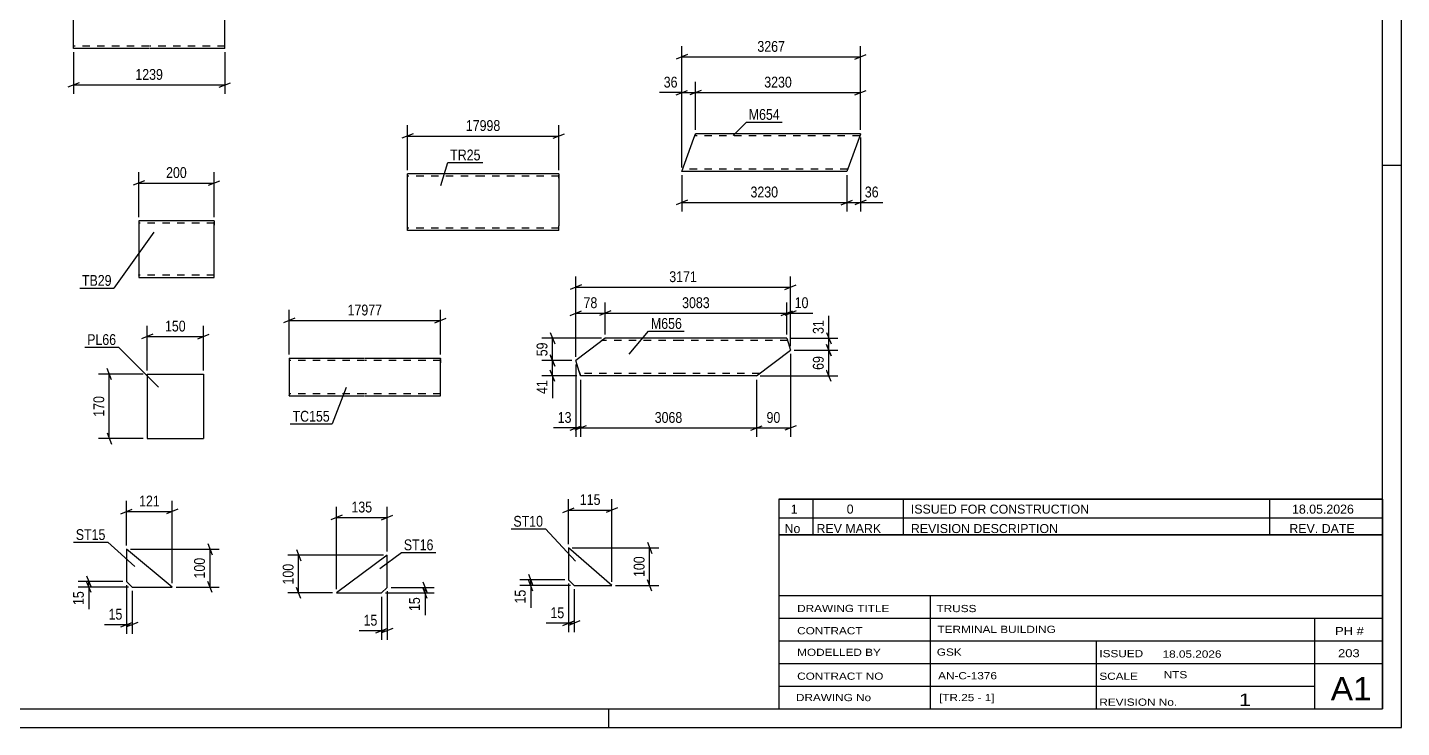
# Model space of a CAD drawing. Header units: millimetres. Extents: x 0 to 594, y 0 to 420.
# Drawn here: x 230 to 594, y 0 to 185.6 of the extents above; entities that cross this region are included whole.
import ezdxf

# ---------------------------------------------------------------- set-up
doc = ezdxf.new("R2010")
doc.units = ezdxf.units.MM
doc.linetypes.add('DXK_LINE_DOT2', pattern=[3.9198, 1.9599, -1.9599])
doc.styles.add('Arial Narrow', font='ARIALN.TTF', dxfattribs={"height": 0.2})

# ---------------------------------------------------------------- blocks, each defined once
blk = doc.blocks.new('Unknown-232816030-39086 - 69771')
at = {"color": 5, "linetype": 'Continuous'}
for p, q in [((594, 0), (594, 420)), ((589, 5), (589, 415)), ((594, 149), (589, 149)), ((5, 5), (589, 5)), ((384, 0), (384, 5)), ((0, 0), (594, 0))]:
    blk.add_line(p, q, dxfattribs=at)
blk = doc.blocks.new('Part-232816030-55029 - 55028')
at = {"color": 2, "linetype": 'Continuous'}
for p, q in [((406.51, 156.21), (406.95, 157.41)), ((426.95, 157.41), (406.95, 157.41)), ((450.69, 157.41), (427.05, 157.41)), ((450.56, 157.05), (447.05, 147.41)), ((450.65, 157.31), (450.56, 157.05)), ((450.69, 157.41), (450.65, 157.31)), ((403.31, 147.41), (406.51, 156.21)), ((426.95, 147.41), (403.31, 147.41)), ((447.05, 147.41), (427.05, 147.41))]:
    blk.add_line(p, q, dxfattribs=at)
at = {"color": 7, "linetype": 'DXK_LINE_DOT2'}
for p, q in [((426.95, 156.81), (406.73, 156.81)), ((406.91, 157.31), (406.82, 157.05)), ((406.95, 157.41), (406.91, 157.31)), ((450.47, 156.81), (427.05, 156.81)), ((403.31, 147.41), (403.34, 147.5)), ((426.95, 148.01), (403.53, 148.01)), ((447.26, 148.01), (427.05, 148.01))]:
    blk.add_line(p, q, dxfattribs=at)
blk = doc.blocks.new('Part-232816030-55045 - 55044')
at = {"color": 2, "linetype": 'Continuous'}
for p, q in [((381.42, 102), (375.22, 97.27)), ((383, 103.2), (381.42, 102)), ((403, 103.2), (383, 103.2)), ((431.11, 103.2), (403.1, 103.2)), ((431.11, 103.2), (432.09, 100.05)), ((423.1, 93.2), (432.09, 100.05)), ((376.11, 94.4), (375.22, 97.27)), ((376.46, 93.29), (376.11, 94.4)), ((376.49, 93.2), (376.46, 93.29)), ((403, 93.2), (376.49, 93.2)), ((423.1, 93.2), (403.1, 93.2))]:
    blk.add_line(p, q, dxfattribs=at)
at = {"color": 7, "linetype": 'DXK_LINE_DOT2'}
for p, q in [((383, 103.2), (382.03, 102.46)), ((403, 102.6), (382.21, 102.6)), ((431.3, 102.6), (403.1, 102.6)), ((376.11, 94.4), (376.38, 93.55)), ((403, 93.8), (376.3, 93.8)), ((423.89, 93.8), (403.1, 93.8))]:
    blk.add_line(p, q, dxfattribs=at)
blk = doc.blocks.new('Part-232816030-51432 - 51431')
at = {"color": 2, "linetype": 'Continuous'}
for p, q in [((242.15, 180.12), (242.15, 195.03)), ((242.15, 195.03), (262.15, 195.03)), ((262.25, 195.03), (282.25, 195.03)), ((282.25, 195.03), (282.25, 195.03)), ((282.25, 195.03), (282.25, 194.94)), ((282.25, 194.94), (282.25, 194.68)), ((282.25, 194.68), (282.25, 193.83)), ((282.25, 180.03), (282.25, 193.83)), ((242.15, 180.03), (242.15, 180.12)), ((262.15, 180.03), (242.15, 180.03)), ((282.25, 180.03), (262.25, 180.03)), ((282.25, 180.03), (282.25, 180.03))]:
    blk.add_line(p, q, dxfattribs=at)
at = {"color": 7, "linetype": 'DXK_LINE_DOT2'}
for p, q in [((262.15, 194.43), (242.15, 194.43)), ((282.25, 194.43), (262.25, 194.43)), ((282.25, 180.03), (282.25, 195.03)), ((282.25, 195.03), (282.25, 195.03)), ((282.25, 194.43), (282.25, 194.43)), ((282.25, 194.29), (282.25, 193.83)), ((242.15, 180.63), (242.15, 180.68)), ((262.15, 180.63), (242.15, 180.63)), ((282.25, 180.63), (262.25, 180.63)), ((282.25, 180.68), (282.25, 180.77)), ((282.25, 180.63), (282.25, 180.68)), ((282.25, 180.03), (282.25, 180.03))]:
    blk.add_line(p, q, dxfattribs=at)
blk = doc.blocks.new('Part-232816030-51439 - 51438')
at = {"color": 2, "linetype": 'Continuous'}
for p, q in [((279.42, 134.32), (259.42, 134.32)), ((259.42, 134.32), (259.42, 119.41)), ((279.42, 134.32), (279.42, 134.23)), ((279.42, 134.23), (279.42, 133.12)), ((279.42, 119.32), (279.42, 133.12)), ((259.42, 119.41), (259.42, 119.32)), ((259.42, 119.32), (279.42, 119.32))]:
    blk.add_line(p, q, dxfattribs=at)
at = {"color": 7, "linetype": 'DXK_LINE_DOT2'}
for p, q in [((279.42, 133.72), (259.42, 133.72)), ((279.42, 134.32), (279.42, 134.32)), ((279.42, 133.12), (279.42, 133.97)), ((259.42, 119.92), (259.42, 119.97)), ((279.42, 119.92), (259.42, 119.92)), ((279.42, 119.92), (279.42, 119.97))]:
    blk.add_line(p, q, dxfattribs=at)
blk = doc.blocks.new('Part-232816030-51447 - 51446')
at = {"color": 2, "linetype": 'Continuous'}
for p, q in [((261.63, 93.63), (261.63, 76.63)), ((261.63, 93.63), (276.63, 93.63)), ((276.63, 93.63), (276.63, 76.63)), ((261.63, 76.63), (276.63, 76.63))]:
    blk.add_line(p, q, dxfattribs=at)
blk = doc.blocks.new('Part-232816030-51454 - 51453')
at = {"color": 2, "linetype": 'Continuous'}
for p, q in [((256.23, 47.25), (256.23, 38.75)), ((268.32, 37.25), (256.23, 47.25)), ((256.23, 38.75), (257.73, 37.25)), ((257.73, 37.25), (268.32, 37.25))]:
    blk.add_line(p, q, dxfattribs=at)
blk = doc.blocks.new('Part-232816030-51464 - 51463')
at = {"color": 2, "linetype": 'Continuous'}
for p, q in [((325.28, 45.66), (311.79, 35.66)), ((325.29, 37.16), (325.28, 45.66)), ((325.29, 37.16), (323.79, 35.66)), ((311.79, 35.66), (323.79, 35.66))]:
    blk.add_line(p, q, dxfattribs=at)
blk = doc.blocks.new('Part-232816030-51506 - 51505')
at = {"color": 2, "linetype": 'Continuous'}
for p, q in [((299.29, 97.89), (299.29, 87.89)), ((299.29, 97.89), (319.29, 97.89)), ((319.39, 97.89), (339.39, 97.89)), ((339.39, 97.89), (339.39, 97.8)), ((339.39, 87.89), (339.39, 97.8)), ((299.29, 87.89), (319.29, 87.89)), ((319.39, 87.89), (339.39, 87.89))]:
    blk.add_line(p, q, dxfattribs=at)
at = {"color": 7, "linetype": 'DXK_LINE_DOT2'}
for p, q in [((319.29, 97.29), (299.29, 97.29)), ((339.39, 97.29), (319.39, 97.29)), ((339.39, 97.54), (339.39, 96.69)), ((319.29, 88.49), (299.29, 88.49)), ((299.29, 87.89), (299.29, 87.99)), ((339.39, 88.49), (319.39, 88.49)), ((339.39, 88.49), (339.39, 88.54))]:
    blk.add_line(p, q, dxfattribs=at)
blk = doc.blocks.new('Part-232816030-51515 - 51514')
at = {"color": 2, "linetype": 'Continuous'}
for p, q in [((350.62, 146.78), (330.62, 146.78)), ((330.62, 131.87), (330.62, 146.78)), ((370.72, 146.78), (350.72, 146.78)), ((370.72, 146.78), (370.72, 146.69)), ((370.72, 146.69), (370.72, 145.58)), ((370.72, 145.58), (370.72, 132.98)), ((330.62, 131.78), (330.62, 131.87)), ((350.62, 131.78), (330.62, 131.78)), ((370.72, 131.78), (350.72, 131.78)), ((370.72, 131.78), (370.72, 132.98))]:
    blk.add_line(p, q, dxfattribs=at)
at = {"color": 7, "linetype": 'DXK_LINE_DOT2'}
for p, q in [((350.62, 146.18), (330.62, 146.18)), ((370.72, 146.18), (350.72, 146.18)), ((370.72, 145.58), (370.72, 146.43)), ((330.62, 132.38), (330.62, 132.43)), ((350.62, 132.38), (330.62, 132.38)), ((370.72, 132.38), (350.72, 132.38)), ((370.72, 132.43), (370.72, 132.75)), ((370.72, 132.38), (370.72, 132.43))]:
    blk.add_line(p, q, dxfattribs=at)
blk = doc.blocks.new('Part-232816030-51524 - 51523')
at = {"color": 2, "linetype": 'Continuous'}
for p, q in [((373.29, 47.64), (373.29, 39.14)), ((384.79, 37.64), (373.29, 47.64)), ((373.29, 39.14), (374.79, 37.64)), ((374.79, 37.64), (384.79, 37.64))]:
    blk.add_line(p, q, dxfattribs=at)
blk = doc.blocks.new('StraightDimension-232816030-56122 - 55028')
at = {"color": 7, "linetype": 'Continuous'}
for p, q in [((403.31, 148.41), (403.31, 180.61)), ((450.69, 158.41), (450.69, 180.61)), ((404.81, 178.36), (401.81, 177.16)), ((403.31, 177.76), (450.69, 177.76)), ((449.19, 177.16), (452.19, 178.36))]:
    blk.add_line(p, q, dxfattribs=at)
at = {"color": 0}
blk.add_wipeout([(431.25, 178.51), (431.25, 182.71), (422.74, 182.71), (422.74, 178.51)], dxfattribs=at)
at = {"color": 3, "style": 'Arial Narrow'}
blk.add_text('3267', height=2.863, dxfattribs=at).set_placement((423.34, 179.11))
blk = doc.blocks.new('StraightDimension-232816030-56011 - 55028')
at = {"color": 7, "linetype": 'Continuous'}
for p, q in [((403.31, 148.41), (403.31, 171.14)), ((406.95, 158.41), (406.95, 171.14)), ((401.81, 167.69), (404.81, 168.89)), ((403.31, 168.29), (406.95, 168.29)), ((408.45, 168.89), (405.45, 167.69))]:
    blk.add_line(p, q, dxfattribs=at)
at = {"color": 0}
blk.add_wipeout([(402.78, 169.04), (402.78, 173.24), (397.93, 173.24), (397.93, 169.04)], dxfattribs=at)
at = {"color": 7, "linetype": 'Continuous'}
blk.add_line((403.31, 168.29), (397.4, 168.29), dxfattribs=at)
blk.add_line((403.31, 168.29), (397.4, 168.29), dxfattribs=at)
at = {"color": 3, "style": 'Arial Narrow'}
blk.add_text('36', height=2.863, dxfattribs=at).set_placement((398.53, 169.64))
blk = doc.blocks.new('StraightDimension-232816030-56010 - 55028')
at = {"color": 7, "linetype": 'Continuous'}
for p, q in [((406.95, 158.41), (406.95, 171.14)), ((450.69, 158.41), (450.69, 171.14)), ((408.45, 168.89), (405.45, 167.69)), ((406.95, 168.29), (450.69, 168.29)), ((449.19, 167.69), (452.19, 168.89))]:
    blk.add_line(p, q, dxfattribs=at)
at = {"color": 0}
blk.add_wipeout([(433.07, 169.04), (433.07, 173.24), (424.56, 173.24), (424.56, 169.04)], dxfattribs=at)
at = {"color": 3, "style": 'Arial Narrow'}
blk.add_text('3230', height=2.863, dxfattribs=at).set_placement((425.16, 169.64))
blk = doc.blocks.new('StraightDimension-232816030-56087 - 55028')
at = {"color": 7, "linetype": 'Continuous'}
for p, q in [((450.69, 156.41), (450.69, 136.77)), ((447.05, 146.41), (447.05, 136.77)), ((445.55, 138.57), (448.55, 139.77)), ((447.05, 139.17), (450.69, 139.17)), ((452.19, 139.77), (449.19, 138.57))]:
    blk.add_line(p, q, dxfattribs=at)
at = {"color": 0}
blk.add_wipeout([(456.07, 139.92), (456.07, 144.12), (451.21, 144.12), (451.21, 139.92)], dxfattribs=at)
at = {"color": 7, "linetype": 'Continuous'}
blk.add_line((450.69, 139.17), (456.59, 139.17), dxfattribs=at)
blk.add_line((450.69, 139.17), (456.59, 139.17), dxfattribs=at)
at = {"color": 3, "style": 'Arial Narrow'}
blk.add_text('36', height=2.863, dxfattribs=at).set_placement((451.81, 140.52))
blk = doc.blocks.new('StraightDimension-232816030-56088 - 55028')
at = {"color": 7, "linetype": 'Continuous'}
for p, q in [((403.31, 146.41), (403.31, 136.77)), ((447.05, 146.41), (447.05, 136.77)), ((404.81, 139.77), (401.81, 138.57)), ((403.31, 139.17), (447.05, 139.17)), ((445.55, 138.57), (448.55, 139.77))]:
    blk.add_line(p, q, dxfattribs=at)
at = {"color": 0}
blk.add_wipeout([(429.43, 139.92), (429.43, 144.12), (420.92, 144.12), (420.92, 139.92)], dxfattribs=at)
at = {"color": 3, "style": 'Arial Narrow'}
blk.add_text('3230', height=2.863, dxfattribs=at).set_placement((421.52, 140.52))
blk = doc.blocks.new('StraightDimension-232816030-56268 - 55044')
at = {"color": 7, "linetype": 'Continuous'}
for p, q in [((384.5, 110.43), (381.5, 109.23)), ((383, 104.2), (383, 112.68)), ((383, 109.83), (431.11, 109.83)), ((429.61, 109.23), (432.61, 110.43)), ((431.11, 104.2), (431.11, 112.68))]:
    blk.add_line(p, q, dxfattribs=at)
at = {"color": 0}
blk.add_wipeout([(411.31, 110.58), (411.31, 114.78), (402.8, 114.78), (402.8, 110.58)], dxfattribs=at)
at = {"color": 3, "style": 'Arial Narrow'}
blk.add_text('3083', height=2.863, dxfattribs=at).set_placement((403.4, 111.18))
blk = doc.blocks.new('StraightDimension-232816030-56182 - 55044')
at = {"color": 7, "linetype": 'Continuous'}
for p, q in [((432.11, 103.2), (444.66, 103.2)), ((441.66, 104.7), (442.86, 101.7)), ((442.26, 100.05), (442.26, 103.2)), ((433.09, 100.05), (444.66, 100.05)), ((442.86, 98.55), (441.66, 101.55))]:
    blk.add_line(p, q, dxfattribs=at)
at = {"color": 0}
blk.add_wipeout([(441.51, 108.58), (437.31, 108.58), (437.31, 103.72), (441.51, 103.72)], dxfattribs=at)
at = {"color": 7, "linetype": 'Continuous'}
blk.add_line((442.26, 103.2), (442.26, 109.1), dxfattribs=at)
blk.add_line((442.26, 103.2), (442.26, 109.1), dxfattribs=at)
at = {"color": 3, "style": 'Arial Narrow'}
blk.add_text('31', height=2.863, rotation=90.0002, dxfattribs=at).set_placement((440.91, 104.32))
blk = doc.blocks.new('StraightDimension-232816030-56134 - 55044')
at = {"color": 7, "linetype": 'Continuous'}
for p, q in [((368.46, 98.77), (369.66, 95.77)), ((374.22, 97.27), (366.21, 97.27)), ((369.66, 91.7), (368.46, 94.7)), ((369.06, 93.2), (369.06, 97.27)), ((375.49, 93.2), (366.21, 93.2))]:
    blk.add_line(p, q, dxfattribs=at)
at = {"color": 0}
blk.add_wipeout([(368.31, 92.67), (364.11, 92.67), (364.11, 87.82), (368.31, 87.82)], dxfattribs=at)
at = {"color": 7, "linetype": 'Continuous'}
blk.add_line((369.06, 93.2), (369.06, 87.29), dxfattribs=at)
blk.add_line((369.06, 93.2), (369.06, 87.29), dxfattribs=at)
at = {"color": 3, "style": 'Arial Narrow'}
blk.add_text('41', height=2.863, rotation=90.0002, dxfattribs=at).set_placement((367.71, 88.42))
blk = doc.blocks.new('StraightDimension-232816030-56133 - 55044')
at = {"color": 7, "linetype": 'Continuous'}
for p, q in [((382, 103.2), (366.21, 103.2)), ((368.46, 104.7), (369.66, 101.7)), ((369.06, 97.27), (369.06, 103.2)), ((369.66, 95.77), (368.46, 98.77)), ((374.22, 97.27), (366.21, 97.27))]:
    blk.add_line(p, q, dxfattribs=at)
at = {"color": 0}
blk.add_wipeout([(368.31, 102.66), (364.11, 102.66), (364.11, 97.8), (368.31, 97.8)], dxfattribs=at)
at = {"color": 3, "style": 'Arial Narrow'}
blk.add_text('59', height=2.863, rotation=90.0002, dxfattribs=at).set_placement((367.71, 98.4))
blk = doc.blocks.new('StraightDimension-232816030-56183 - 55044')
at = {"color": 7, "linetype": 'Continuous'}
for p, q in [((433.09, 100.05), (444.66, 100.05)), ((441.66, 101.55), (442.86, 98.55)), ((442.26, 93.2), (442.26, 100.05)), ((442.86, 91.7), (441.66, 94.7)), ((424.1, 93.2), (444.66, 93.2))]:
    blk.add_line(p, q, dxfattribs=at)
at = {"color": 0}
blk.add_wipeout([(441.51, 99.05), (437.31, 99.05), (437.31, 94.2), (441.51, 94.2)], dxfattribs=at)
at = {"color": 3, "style": 'Arial Narrow'}
blk.add_text('69', height=2.863, rotation=90.0002, dxfattribs=at).set_placement((440.91, 94.8))
blk = doc.blocks.new('StraightDimension-232816030-56267 - 55044')
at = {"color": 7, "linetype": 'Continuous'}
for p, q in [((429.61, 109.23), (432.61, 110.43)), ((433.59, 110.43), (430.59, 109.23)), ((431.11, 104.2), (431.11, 112.68)), ((431.11, 109.83), (432.09, 109.83)), ((432.09, 101.05), (432.09, 112.68))]:
    blk.add_line(p, q, dxfattribs=at)
at = {"color": 0}
blk.add_wipeout([(437.47, 110.58), (437.47, 114.78), (432.62, 114.78), (432.62, 110.58)], dxfattribs=at)
at = {"color": 7, "linetype": 'Continuous'}
blk.add_line((432.09, 109.83), (438, 109.83), dxfattribs=at)
blk.add_line((432.09, 109.83), (438, 109.83), dxfattribs=at)
at = {"color": 3, "style": 'Arial Narrow'}
blk.add_text('10', height=2.863, dxfattribs=at).set_placement((433.22, 111.18))
blk = doc.blocks.new('StraightDimension-232816030-56269 - 55044')
at = {"color": 7, "linetype": 'Continuous'}
for p, q in [((373.72, 109.23), (376.72, 110.43)), ((375.22, 98.27), (375.22, 112.68)), ((375.22, 109.83), (383, 109.83)), ((384.5, 110.43), (381.5, 109.23)), ((383, 104.2), (383, 112.68))]:
    blk.add_line(p, q, dxfattribs=at)
at = {"color": 0}
blk.add_wipeout([(381.54, 110.58), (381.54, 114.78), (376.68, 114.78), (376.68, 110.58)], dxfattribs=at)
at = {"color": 3, "style": 'Arial Narrow'}
blk.add_text('78', height=2.863, dxfattribs=at).set_placement((377.28, 111.18))
blk = doc.blocks.new('StraightDimension-232816030-56363 - 55044')
at = {"color": 7, "linetype": 'Continuous'}
for p, q in [((432.09, 99.05), (432.09, 77.01)), ((423.1, 92.2), (423.1, 77.01)), ((421.6, 78.81), (424.6, 80.01)), ((423.1, 79.41), (432.09, 79.41)), ((433.59, 80.01), (430.59, 78.81))]:
    blk.add_line(p, q, dxfattribs=at)
at = {"color": 0}
blk.add_wipeout([(430.02, 80.16), (430.02, 84.36), (425.17, 84.36), (425.17, 80.16)], dxfattribs=at)
at = {"color": 3, "style": 'Arial Narrow'}
blk.add_text('90', height=2.863, dxfattribs=at).set_placement((425.77, 80.76))
blk = doc.blocks.new('StraightDimension-232816030-56364 - 55044')
at = {"color": 7, "linetype": 'Continuous'}
for p, q in [((376.49, 92.2), (376.49, 77.01)), ((423.1, 92.2), (423.1, 77.01)), ((377.99, 80.01), (374.99, 78.81)), ((376.49, 79.41), (423.1, 79.41)), ((421.6, 78.81), (424.6, 80.01))]:
    blk.add_line(p, q, dxfattribs=at)
at = {"color": 0}
blk.add_wipeout([(404.05, 80.16), (404.05, 84.36), (395.54, 84.36), (395.54, 80.16)], dxfattribs=at)
at = {"color": 3, "style": 'Arial Narrow'}
blk.add_text('3068', height=2.863, dxfattribs=at).set_placement((396.14, 80.76))
blk = doc.blocks.new('StraightDimension-232816030-56365 - 55044')
at = {"color": 7, "linetype": 'Continuous'}
for p, q in [((375.22, 96.27), (375.22, 77.01)), ((376.49, 92.2), (376.49, 77.01)), ((373.72, 78.81), (376.72, 80.01)), ((377.99, 80.01), (374.99, 78.81)), ((375.22, 79.41), (376.49, 79.41))]:
    blk.add_line(p, q, dxfattribs=at)
at = {"color": 0}
blk.add_wipeout([(374.69, 80.16), (374.69, 84.36), (369.84, 84.36), (369.84, 80.16)], dxfattribs=at)
at = {"color": 7, "linetype": 'Continuous'}
blk.add_line((375.22, 79.41), (369.31, 79.41), dxfattribs=at)
blk.add_line((375.22, 79.41), (369.31, 79.41), dxfattribs=at)
at = {"color": 3, "style": 'Arial Narrow'}
blk.add_text('13', height=2.863, dxfattribs=at).set_placement((370.44, 80.76))
blk = doc.blocks.new('StraightDimension-232816030-56439 - 55044')
at = {"color": 7, "linetype": 'Continuous'}
for p, q in [((376.72, 117.32), (373.72, 116.12)), ((375.22, 98.27), (375.22, 119.57)), ((375.22, 116.72), (432.09, 116.72)), ((430.59, 116.12), (433.59, 117.32)), ((432.09, 101.05), (432.09, 119.57))]:
    blk.add_line(p, q, dxfattribs=at)
at = {"color": 0}
blk.add_wipeout([(407.91, 117.47), (407.91, 121.67), (399.4, 121.67), (399.4, 117.47)], dxfattribs=at)
at = {"color": 3, "style": 'Arial Narrow'}
blk.add_text('3171', height=2.863, dxfattribs=at).set_placement((400, 118.07))
blk = doc.blocks.new('StraightDimension-232816030-54947 - 51431')
at = {"color": 7, "linetype": 'Continuous'}
for p, q in [((242.15, 179.03), (242.15, 167.93)), ((282.25, 179.03), (282.25, 167.93)), ((243.65, 170.93), (240.65, 169.73)), ((242.15, 170.33), (282.25, 170.33)), ((280.75, 169.73), (283.75, 170.93))]:
    blk.add_line(p, q, dxfattribs=at)
at = {"color": 0}
blk.add_wipeout([(266.45, 171.08), (266.45, 175.28), (257.94, 175.28), (257.94, 171.08)], dxfattribs=at)
at = {"color": 3, "style": 'Arial Narrow'}
blk.add_text('1239', height=2.863, dxfattribs=at).set_placement((258.54, 171.68))
blk = doc.blocks.new('StraightDimension-232816030-52089 - 51438')
at = {"color": 7, "linetype": 'Continuous'}
for p, q in [((259.42, 135.32), (259.42, 147.17)), ((279.42, 135.32), (279.42, 147.17)), ((260.92, 144.92), (257.92, 143.72)), ((259.42, 144.32), (279.42, 144.32)), ((277.92, 143.72), (280.92, 144.92))]:
    blk.add_line(p, q, dxfattribs=at)
at = {"color": 0}
blk.add_wipeout([(272.76, 145.07), (272.76, 149.27), (266.08, 149.27), (266.08, 145.07)], dxfattribs=at)
at = {"color": 3, "style": 'Arial Narrow'}
blk.add_text('200', height=2.863, dxfattribs=at).set_placement((266.68, 145.67))
blk = doc.blocks.new('StraightDimension-232816030-52093 - 51446')
at = {"color": 7, "linetype": 'Continuous'}
for p, q in [((252.23, 92.13), (251.03, 95.13)), ((260.63, 93.63), (248.78, 93.63)), ((251.63, 76.63), (251.63, 93.63)), ((260.63, 76.63), (248.78, 76.63)), ((251.03, 78.13), (252.23, 75.13))]:
    blk.add_line(p, q, dxfattribs=at)
at = {"color": 0}
blk.add_wipeout([(250.88, 88.47), (246.68, 88.47), (246.68, 81.78), (250.88, 81.78)], dxfattribs=at)
at = {"color": 3, "style": 'Arial Narrow'}
blk.add_text('170', height=2.863, rotation=90.0002, dxfattribs=at).set_placement((250.28, 82.38))
blk = doc.blocks.new('StraightDimension-232816030-52097 - 51446')
at = {"color": 7, "linetype": 'Continuous'}
for p, q in [((261.63, 94.63), (261.63, 106.48)), ((276.63, 94.63), (276.63, 106.48)), ((263.13, 104.23), (260.13, 103.03)), ((261.63, 103.63), (276.63, 103.63)), ((275.13, 103.03), (278.13, 104.23))]:
    blk.add_line(p, q, dxfattribs=at)
at = {"color": 0}
blk.add_wipeout([(272.47, 104.38), (272.47, 108.58), (265.79, 108.58), (265.79, 104.38)], dxfattribs=at)
at = {"color": 3, "style": 'Arial Narrow'}
blk.add_text('150', height=2.863, dxfattribs=at).set_placement((266.39, 104.98))
blk = doc.blocks.new('StraightDimension-232816030-52109 - 51453')
at = {"color": 7, "linetype": 'Continuous'}
for p, q in [((245.63, 40.25), (246.83, 37.25)), ((255.23, 38.75), (243.38, 38.75)), ((256.73, 37.25), (243.38, 37.25)), ((246.83, 35.75), (245.63, 38.75)), ((246.23, 37.25), (246.23, 38.75))]:
    blk.add_line(p, q, dxfattribs=at)
at = {"color": 0}
blk.add_wipeout([(245.48, 36.72), (241.28, 36.72), (241.28, 31.87), (245.48, 31.87)], dxfattribs=at)
at = {"color": 7, "linetype": 'Continuous'}
blk.add_line((246.23, 37.25), (246.23, 31.34), dxfattribs=at)
blk.add_line((246.23, 37.25), (246.23, 31.34), dxfattribs=at)
at = {"color": 3, "style": 'Arial Narrow'}
blk.add_text('15', height=2.863, rotation=90.0002, dxfattribs=at).set_placement((244.88, 32.47))
blk = doc.blocks.new('StraightDimension-232816030-52101 - 51453')
at = {"color": 7, "linetype": 'Continuous'}
for p, q in [((256.23, 37.75), (256.23, 24.85)), ((257.73, 36.25), (257.73, 24.85)), ((254.73, 26.65), (257.73, 27.85)), ((259.23, 27.85), (256.23, 26.65)), ((256.23, 27.25), (257.73, 27.25))]:
    blk.add_line(p, q, dxfattribs=at)
at = {"color": 0}
blk.add_wipeout([(255.71, 28), (255.71, 32.2), (250.85, 32.2), (250.85, 28)], dxfattribs=at)
at = {"color": 7, "linetype": 'Continuous'}
blk.add_line((256.23, 27.25), (250.33, 27.25), dxfattribs=at)
blk.add_line((256.23, 27.25), (250.33, 27.25), dxfattribs=at)
at = {"color": 3, "style": 'Arial Narrow'}
blk.add_text('15', height=2.863, dxfattribs=at).set_placement((251.45, 28.6))
blk = doc.blocks.new('StraightDimension-232816030-52113 - 51453')
at = {"color": 7, "linetype": 'Continuous'}
for p, q in [((277.72, 48.75), (278.92, 45.75)), ((257.23, 47.25), (280.72, 47.25)), ((278.32, 37.25), (278.32, 47.25)), ((269.32, 37.25), (280.72, 37.25)), ((278.92, 35.75), (277.72, 38.75))]:
    blk.add_line(p, q, dxfattribs=at)
at = {"color": 0}
blk.add_wipeout([(277.57, 45.59), (273.37, 45.59), (273.37, 38.91), (277.57, 38.91)], dxfattribs=at)
at = {"color": 3, "style": 'Arial Narrow'}
blk.add_text('100', height=2.863, rotation=90.0002, dxfattribs=at).set_placement((276.97, 39.51))
blk = doc.blocks.new('StraightDimension-232816030-52105 - 51453')
at = {"color": 7, "linetype": 'Continuous'}
for p, q in [((256.23, 48.25), (256.23, 60.1)), ((268.32, 38.25), (268.32, 60.1)), ((254.73, 56.65), (257.73, 57.85)), ((256.23, 57.25), (268.32, 57.25)), ((269.82, 57.85), (266.82, 56.65))]:
    blk.add_line(p, q, dxfattribs=at)
at = {"color": 0}
blk.add_wipeout([(265.62, 58), (265.62, 62.2), (258.93, 62.2), (258.93, 58)], dxfattribs=at)
at = {"color": 3, "style": 'Arial Narrow'}
blk.add_text('121', height=2.863, dxfattribs=at).set_placement((259.53, 58.6))
blk = doc.blocks.new('StraightDimension-232816030-52129 - 51463')
at = {"color": 7, "linetype": 'Continuous'}
for p, q in [((311.79, 36.66), (311.79, 58.51)), ((325.28, 46.66), (325.28, 58.51)), ((313.29, 56.26), (310.29, 55.06)), ((311.79, 55.66), (325.28, 55.66)), ((323.78, 55.06), (326.78, 56.26))]:
    blk.add_line(p, q, dxfattribs=at)
at = {"color": 0}
blk.add_wipeout([(321.88, 56.41), (321.88, 60.61), (315.19, 60.61), (315.19, 56.41)], dxfattribs=at)
at = {"color": 3, "style": 'Arial Narrow'}
blk.add_text('135', height=2.863, dxfattribs=at).set_placement((315.79, 57.01))
blk = doc.blocks.new('StraightDimension-232816030-52121 - 51463')
at = {"color": 7, "linetype": 'Continuous'}
for p, q in [((324.28, 45.66), (298.94, 45.66)), ((301.19, 47.16), (302.39, 44.16)), ((301.79, 35.66), (301.79, 45.66)), ((302.39, 34.16), (301.19, 37.16)), ((310.79, 35.66), (298.94, 35.66))]:
    blk.add_line(p, q, dxfattribs=at)
at = {"color": 0}
blk.add_wipeout([(301.04, 44), (296.84, 44), (296.84, 37.32), (301.04, 37.32)], dxfattribs=at)
at = {"color": 3, "style": 'Arial Narrow'}
blk.add_text('100', height=2.863, rotation=90.0002, dxfattribs=at).set_placement((300.44, 37.92))
blk = doc.blocks.new('StraightDimension-232816030-52125 - 51463')
at = {"color": 7, "linetype": 'Continuous'}
for p, q in [((323.79, 34.66), (323.79, 23.26)), ((325.29, 36.16), (325.29, 23.26)), ((322.29, 25.06), (325.29, 26.26)), ((326.79, 26.26), (323.79, 25.06)), ((323.79, 25.66), (325.29, 25.66))]:
    blk.add_line(p, q, dxfattribs=at)
at = {"color": 0}
blk.add_wipeout([(323.26, 26.41), (323.26, 30.61), (318.4, 30.61), (318.4, 26.41)], dxfattribs=at)
at = {"color": 7, "linetype": 'Continuous'}
blk.add_line((323.79, 25.66), (317.88, 25.66), dxfattribs=at)
blk.add_line((323.79, 25.66), (317.88, 25.66), dxfattribs=at)
at = {"color": 3, "style": 'Arial Narrow'}
blk.add_text('15', height=2.863, dxfattribs=at).set_placement((319, 27.01))
blk = doc.blocks.new('StraightDimension-232816030-52117 - 51463')
at = {"color": 7, "linetype": 'Continuous'}
for p, q in [((326.29, 37.16), (337.69, 37.16)), ((334.69, 38.66), (335.89, 35.66)), ((335.89, 34.16), (334.69, 37.16)), ((335.29, 35.66), (335.29, 37.16)), ((324.79, 35.66), (337.69, 35.66))]:
    blk.add_line(p, q, dxfattribs=at)
at = {"color": 0}
blk.add_wipeout([(334.54, 35.13), (330.34, 35.13), (330.34, 30.28), (334.54, 30.28)], dxfattribs=at)
at = {"color": 7, "linetype": 'Continuous'}
blk.add_line((335.29, 35.66), (335.29, 29.75), dxfattribs=at)
blk.add_line((335.29, 35.66), (335.29, 29.75), dxfattribs=at)
at = {"color": 3, "style": 'Arial Narrow'}
blk.add_text('15', height=2.863, rotation=90.0002, dxfattribs=at).set_placement((333.94, 30.88))
blk = doc.blocks.new('StraightDimension-232816030-52173 - 51505')
at = {"color": 7, "linetype": 'Continuous'}
for p, q in [((299.29, 98.89), (299.29, 110.74)), ((339.39, 98.89), (339.39, 110.74)), ((300.79, 108.49), (297.79, 107.29)), ((299.29, 107.89), (339.39, 107.89)), ((337.89, 107.29), (340.89, 108.49))]:
    blk.add_line(p, q, dxfattribs=at)
at = {"color": 0}
blk.add_wipeout([(324.51, 108.64), (324.51, 112.84), (314.17, 112.84), (314.17, 108.64)], dxfattribs=at)
at = {"color": 3, "style": 'Arial Narrow'}
blk.add_text('17977', height=2.863, dxfattribs=at).set_placement((314.77, 109.24))
blk = doc.blocks.new('StraightDimension-232816030-52177 - 51514')
at = {"color": 7, "linetype": 'Continuous'}
for p, q in [((332.12, 157.38), (329.12, 156.18)), ((330.62, 147.78), (330.62, 159.63)), ((330.62, 156.78), (370.72, 156.78)), ((369.22, 156.18), (372.22, 157.38)), ((370.72, 147.78), (370.72, 159.63))]:
    blk.add_line(p, q, dxfattribs=at)
at = {"color": 0}
blk.add_wipeout([(355.84, 157.53), (355.84, 161.73), (345.5, 161.73), (345.5, 157.53)], dxfattribs=at)
at = {"color": 3, "style": 'Arial Narrow'}
blk.add_text('17998', height=2.863, dxfattribs=at).set_placement((346.1, 158.13))
blk = doc.blocks.new('StraightDimension-232816030-52189 - 51523')
at = {"color": 7, "linetype": 'Continuous'}
for p, q in [((362.69, 40.64), (363.89, 37.64)), ((372.29, 39.14), (360.44, 39.14)), ((373.79, 37.64), (360.44, 37.64)), ((363.89, 36.14), (362.69, 39.14)), ((363.29, 37.64), (363.29, 39.14))]:
    blk.add_line(p, q, dxfattribs=at)
at = {"color": 0}
blk.add_wipeout([(362.54, 37.12), (358.34, 37.12), (358.34, 32.26), (362.54, 32.26)], dxfattribs=at)
at = {"color": 7, "linetype": 'Continuous'}
blk.add_line((363.29, 37.64), (363.29, 31.74), dxfattribs=at)
blk.add_line((363.29, 37.64), (363.29, 31.74), dxfattribs=at)
at = {"color": 3, "style": 'Arial Narrow'}
blk.add_text('15', height=2.863, rotation=90.0002, dxfattribs=at).set_placement((361.94, 32.86))
blk = doc.blocks.new('StraightDimension-232816030-52181 - 51523')
at = {"color": 7, "linetype": 'Continuous'}
for p, q in [((373.29, 38.14), (373.29, 25.24)), ((374.79, 36.64), (374.79, 25.24)), ((371.79, 27.04), (374.79, 28.24)), ((376.29, 28.24), (373.29, 27.04)), ((373.29, 27.64), (374.79, 27.64))]:
    blk.add_line(p, q, dxfattribs=at)
at = {"color": 0}
blk.add_wipeout([(372.76, 28.39), (372.76, 32.59), (367.91, 32.59), (367.91, 28.39)], dxfattribs=at)
at = {"color": 7, "linetype": 'Continuous'}
blk.add_line((373.29, 27.64), (367.38, 27.64), dxfattribs=at)
blk.add_line((373.29, 27.64), (367.38, 27.64), dxfattribs=at)
at = {"color": 3, "style": 'Arial Narrow'}
blk.add_text('15', height=2.863, dxfattribs=at).set_placement((368.51, 28.99))
blk = doc.blocks.new('StraightDimension-232816030-52193 - 51523')
at = {"color": 7, "linetype": 'Continuous'}
for p, q in [((374.29, 47.64), (397.19, 47.64)), ((394.19, 49.14), (395.39, 46.14)), ((394.79, 37.64), (394.79, 47.64)), ((385.79, 37.64), (397.19, 37.64)), ((395.39, 36.14), (394.19, 39.14))]:
    blk.add_line(p, q, dxfattribs=at)
at = {"color": 0}
blk.add_wipeout([(394.04, 45.99), (389.84, 45.99), (389.84, 39.3), (394.04, 39.3)], dxfattribs=at)
at = {"color": 3, "style": 'Arial Narrow'}
blk.add_text('100', height=2.863, rotation=90.0002, dxfattribs=at).set_placement((393.44, 39.9))
blk = doc.blocks.new('StraightDimension-232816030-52185 - 51523')
at = {"color": 7, "linetype": 'Continuous'}
for p, q in [((373.29, 48.64), (373.29, 60.49)), ((384.79, 38.64), (384.79, 60.49)), ((371.79, 57.04), (374.79, 58.24)), ((373.29, 57.64), (384.79, 57.64)), ((386.29, 58.24), (383.29, 57.04))]:
    blk.add_line(p, q, dxfattribs=at)
at = {"color": 0}
blk.add_wipeout([(382.38, 58.39), (382.38, 62.59), (375.7, 62.59), (375.7, 58.39)], dxfattribs=at)
at = {"color": 3, "style": 'Arial Narrow'}
blk.add_text('115', height=2.863, dxfattribs=at).set_placement((376.3, 58.99))
blk = doc.blocks.new('Unknown-232816030-71189 - 69771')
at = {"color": 7, "linetype": 'Continuous'}
for p, q in [((429, 51.05), (429, 5)), ((429, 51.05), (589, 51.05)), ((589, 51), (589, 5)), ((429, 35), (589, 35)), ((469.14, 35), (469.14, 5)), ((429, 29), (589, 29)), ((571, 5.05), (571, 29.05)), ((429, 23), (589, 23)), ((513.14, 23), (513.14, 5)), ((429, 17), (589, 17)), ((429, 11), (571, 11)), ((429, 5), (589, 5))]:
    blk.add_line(p, q, dxfattribs=at)
at = {"color": 7, "style": 'Arial Narrow'}
for s, height, width, p in [('DRAWING TITLE', 1.9089, 1.425378, (433.88, 30.61)), ('TRUSS', 1.909, 1.425378, (470.81, 30.59)), ('CONTRACT', 1.909, 1.425378, (433.88, 24.71)), ('TERMINAL BUILDING', 1.9089, 1.425378, (471.06, 25.07)), ('MODELLED BY', 1.9089, 1.425378, (433.88, 18.98)), ('GSK', 1.909, 1.425378, (470.88, 19.04)), ('ISSUED', 1.909, 1.425378, (513.94, 18.64)), ('18.05.2026', 1.909, 1.425378, (530.69, 18.52)), ('CONTRACT NO', 1.9089, 1.425378, (433.88, 12.66)), ('AN-C-1376', 1.909, 1.425378, (471.23, 12.78)), ('SCALE', 1.909, 1.425378, (513.94, 12.65)), ('A1', 6.204, 1.25, (575.24, 7.2)), ('DRAWING No', 1.909, 1.425378, (433.56, 7)), ('[TR.25 - 1]', 1.9089, 1.425378, (471.46, 6.99)), ('REVISION No.', 1.9089, 1.425378, (513.94, 5.77)), ('1', 3.34, 1.5, (550.91, 5.68))]:
    blk.add_text(s, height=height, dxfattribs=dict(at, width=width)).set_placement(p)
at = {"color": 7, "linetype": 'Continuous', "style": 'Arial Narrow'}
for s, height, width, p in [('PH #', 2.1, 1.42538, (576.4, 24.55)), ('203', 2.1, 1.42538, (577.19, 18.65)), ('NTS', 1.909, 1.425378, (531, 13.05))]:
    blk.add_text(s, height=height, dxfattribs=dict(at, width=width)).set_placement(p)
blk = doc.blocks.new('Unknown-232816030-71190 - 69771')
at = {"color": 7, "linetype": 'Continuous'}
for p, q in [((429, 60.55), (589, 60.55)), ((589, 60.55), (429, 60.55)), ((429, 60.55), (429, 55.55)), ((438, 60.55), (438, 55.55)), ((462, 60.55), (462, 55.55)), ((559, 60.55), (559, 55.55)), ((589, 60.55), (589, 55.55)), ((429, 55.55), (589, 55.55)), ((429, 55.55), (429, 51.05)), ((429, 55.55), (589, 55.55)), ((438, 55.55), (438, 51.05)), ((462, 55.55), (462, 51.05)), ((559, 55.55), (559, 51.05)), ((589, 55.55), (589, 51.05)), ((589, 51.05), (429, 51.05))]:
    blk.add_line(p, q, dxfattribs=at)
at = {"color": 7, "linetype": 'Continuous', "style": 'Arial Narrow'}
for s, height, width, p in [('1', 2.39, 1.196471, (432.16, 56.7)), ('0', 2.39, 1.196471, (447, 56.7)), ('ISSUED FOR CONSTRUCTION', 2.3861, 1.196471, (464, 56.7)), ('18.05.2026', 2.386, 1.196471, (565, 56.7)), ('No', 2.386, 1.2, (430.54, 51.55)), ('REV MARK', 2.386, 1.2, (439, 51.55)), ('REVISION DESCRIPTION', 2.3861, 1.2, (464, 51.55)), ('REV. DATE', 2.386, 1.2, (564.28, 51.55))]:
    blk.add_text(s, height=height, dxfattribs=dict(at, width=width)).set_placement(p)
blk = doc.blocks.new('Mark-232816030-55088 - 55028')
at = {"color": 0}
blk.add_wipeout([(429.28, 161.08), (429.28, 164.08), (421.05, 164.08), (421.05, 161.08)], dxfattribs=at)
blk.add_wipeout([(429.28, 161.08), (429.28, 164.08), (421.05, 164.08), (421.05, 161.08)], dxfattribs=at)
at = {"color": 30, "linetype": 'Continuous'}
for p, q in [((416.92, 156.95), (420.45, 160.48)), ((420.45, 160.48), (429.88, 160.48))]:
    blk.add_line(p, q, dxfattribs=at)
at = {"color": 3, "style": 'Arial Narrow'}
blk.add_text('M654', height=2.863, dxfattribs=at).set_placement((421.05, 161.08))
blk = doc.blocks.new('Mark-232816030-55082 - 55044')
at = {"color": 0}
blk.add_wipeout([(403.36, 105.67), (403.36, 108.67), (395.13, 108.67), (395.13, 105.67)], dxfattribs=at)
blk.add_wipeout([(403.36, 105.67), (403.36, 108.67), (395.13, 108.67), (395.13, 105.67)], dxfattribs=at)
at = {"color": 30, "linetype": 'Continuous'}
for p, q in [((389.39, 98.99), (394.53, 105.07)), ((394.53, 105.07), (403.96, 105.07))]:
    blk.add_line(p, q, dxfattribs=at)
at = {"color": 3, "style": 'Arial Narrow'}
blk.add_text('M656', height=2.863, dxfattribs=at).set_placement((395.13, 105.67))
blk = doc.blocks.new('Mark-232816030-52288 - 51438')
at = {"color": 0}
blk.add_wipeout([(252.24, 117.08), (252.24, 120.08), (244.39, 120.08), (244.39, 117.08)], dxfattribs=at)
blk.add_wipeout([(252.24, 117.08), (252.24, 120.08), (244.39, 120.08), (244.39, 117.08)], dxfattribs=at)
at = {"color": 30, "linetype": 'Continuous'}
for p in [(263.45, 131.29), (243.79, 116.48)]:
    blk.add_line(p, (252.84, 116.48), dxfattribs=at)
at = {"color": 3, "style": 'Arial Narrow'}
blk.add_text('TB29', height=2.863, dxfattribs=at).set_placement((244.39, 117.08))
blk = doc.blocks.new('Mark-232816030-52294 - 51446')
at = {"color": 0}
blk.add_wipeout([(253.45, 101.4), (253.45, 104.4), (245.77, 104.4), (245.77, 101.4)], dxfattribs=at)
blk.add_wipeout([(253.45, 101.4), (253.45, 104.4), (245.77, 104.4), (245.77, 101.4)], dxfattribs=at)
at = {"color": 30, "linetype": 'Continuous'}
for p in [(245.17, 100.8), (264.66, 90.2)]:
    blk.add_line(p, (254.05, 100.8), dxfattribs=at)
at = {"color": 3, "style": 'Arial Narrow'}
blk.add_text('PL66', height=2.863, dxfattribs=at).set_placement((245.77, 101.4))
blk = doc.blocks.new('Mark-232816030-52297 - 51453')
at = {"color": 0}
blk.add_wipeout([(250.61, 49.71), (250.61, 52.71), (242.76, 52.71), (242.76, 49.71)], dxfattribs=at)
blk.add_wipeout([(250.61, 49.71), (250.61, 52.71), (242.76, 52.71), (242.76, 49.71)], dxfattribs=at)
at = {"color": 30, "linetype": 'Continuous'}
for p in [(242.16, 49.11), (258.37, 42.67)]:
    blk.add_line(p, (251.21, 49.11), dxfattribs=at)
at = {"color": 3, "style": 'Arial Narrow'}
blk.add_text('ST15', height=2.863, dxfattribs=at).set_placement((242.76, 49.71))
blk = doc.blocks.new('Mark-232816030-52300 - 51463')
at = {"color": 0}
blk.add_wipeout([(337.52, 46.99), (337.52, 49.99), (329.67, 49.99), (329.67, 46.99)], dxfattribs=at)
blk.add_wipeout([(337.52, 46.99), (337.52, 49.99), (329.67, 49.99), (329.67, 46.99)], dxfattribs=at)
at = {"color": 30, "linetype": 'Continuous'}
for p, q in [((323.33, 42.16), (329.07, 46.39)), ((329.07, 46.39), (338.12, 46.39))]:
    blk.add_line(p, q, dxfattribs=at)
at = {"color": 3, "style": 'Arial Narrow'}
blk.add_text('ST16', height=2.863, dxfattribs=at).set_placement((329.67, 46.99))
blk = doc.blocks.new('Mark-232816030-52307 - 51505')
at = {"color": 0}
blk.add_wipeout([(310.05, 81.08), (310.05, 84.08), (300.19, 84.08), (300.19, 81.08)], dxfattribs=at)
blk.add_wipeout([(310.05, 81.08), (310.05, 84.08), (300.19, 84.08), (300.19, 81.08)], dxfattribs=at)
at = {"color": 30, "linetype": 'Continuous'}
for p in [(314.41, 90.17), (299.59, 80.48)]:
    blk.add_line(p, (310.65, 80.48), dxfattribs=at)
at = {"color": 3, "style": 'Arial Narrow'}
blk.add_text('TC155', height=2.863, dxfattribs=at).set_placement((300.19, 81.08))
blk = doc.blocks.new('Mark-232816030-52316 - 51514')
at = {"color": 0}
blk.add_wipeout([(350, 150.33), (350, 153.33), (341.96, 153.33), (341.96, 150.33)], dxfattribs=at)
blk.add_wipeout([(350, 150.33), (350, 153.33), (341.96, 153.33), (341.96, 150.33)], dxfattribs=at)
at = {"color": 30, "linetype": 'Continuous'}
for p, q in [((339.43, 143.63), (341.36, 149.73)), ((341.36, 149.73), (350.6, 149.73))]:
    blk.add_line(p, q, dxfattribs=at)
at = {"color": 3, "style": 'Arial Narrow'}
blk.add_text('TR25', height=2.863, dxfattribs=at).set_placement((341.96, 150.33))
blk = doc.blocks.new('Mark-232816030-52325 - 51523')
at = {"color": 0}
blk.add_wipeout([(366.56, 53.23), (366.56, 56.23), (358.7, 56.23), (358.7, 53.23)], dxfattribs=at)
blk.add_wipeout([(366.56, 53.23), (366.56, 56.23), (358.7, 56.23), (358.7, 53.23)], dxfattribs=at)
at = {"color": 30, "linetype": 'Continuous'}
for p in [(358.1, 52.63), (375.13, 44.11)]:
    blk.add_line(p, (367.16, 52.63), dxfattribs=at)
at = {"color": 3, "style": 'Arial Narrow'}
blk.add_text('ST10', height=2.863, dxfattribs=at).set_placement((358.7, 53.23))

msp = doc.modelspace()

# ---------------------------------------------------------------- block references
for name in ['Unknown-232816030-39086 - 69771', 'Part-232816030-51432 - 51431', 'Part-232816030-55029 - 55028', 'Part-232816030-51515 - 51514', 'Part-232816030-51439 - 51438', 'Part-232816030-55045 - 55044', 'Part-232816030-51506 - 51505', 'Part-232816030-51447 - 51446', 'Unknown-232816030-71190 - 69771', 'Unknown-232816030-71189 - 69771', 'Part-232816030-51524 - 51523', 'Part-232816030-51454 - 51453', 'Part-232816030-51464 - 51463']:
    msp.add_blockref(name, (0, 0))

# ---------------------------------------------------------------- next in the draw order: block references
for name in ['StraightDimension-232816030-56122 - 55028', 'StraightDimension-232816030-54947 - 51431', 'StraightDimension-232816030-52177 - 51514', 'StraightDimension-232816030-52089 - 51438', 'Mark-232816030-52288 - 51438', 'StraightDimension-232816030-56268 - 55044', 'StraightDimension-232816030-52173 - 51505', 'StraightDimension-232816030-56134 - 55044', 'StraightDimension-232816030-52093 - 51446', 'Mark-232816030-52307 - 51505', 'StraightDimension-232816030-52129 - 51463', 'StraightDimension-232816030-52109 - 51453', 'StraightDimension-232816030-52189 - 51523']:
    msp.add_blockref(name, (0, 0))

# ---------------------------------------------------------------- next in the draw order: block references
for name in ['StraightDimension-232816030-56011 - 55028', 'Mark-232816030-52316 - 51514', 'StraightDimension-232816030-56087 - 55028', 'StraightDimension-232816030-52097 - 51446', 'StraightDimension-232816030-56182 - 55044', 'StraightDimension-232816030-56133 - 55044', 'StraightDimension-232816030-52121 - 51463', 'StraightDimension-232816030-52101 - 51453', 'StraightDimension-232816030-52181 - 51523']:
    msp.add_blockref(name, (0, 0))

# ---------------------------------------------------------------- next in the draw order: block references
for name in ['StraightDimension-232816030-56010 - 55028', 'StraightDimension-232816030-56088 - 55028', 'StraightDimension-232816030-56269 - 55044', 'Mark-232816030-52294 - 51446', 'StraightDimension-232816030-56183 - 55044', 'StraightDimension-232816030-52113 - 51453', 'Mark-232816030-52300 - 51463', 'StraightDimension-232816030-52193 - 51523', 'StraightDimension-232816030-52125 - 51463']:
    msp.add_blockref(name, (0, 0))

# ---------------------------------------------------------------- next in the draw order: block references
for name in ['Mark-232816030-55088 - 55028', 'StraightDimension-232816030-56267 - 55044', 'StraightDimension-232816030-56363 - 55044', 'StraightDimension-232816030-52105 - 51453', 'StraightDimension-232816030-52185 - 51523', 'StraightDimension-232816030-52117 - 51463']:
    msp.add_blockref(name, (0, 0))

# ---------------------------------------------------------------- next in the draw order: block references
for name in ['StraightDimension-232816030-56439 - 55044', 'StraightDimension-232816030-56364 - 55044', 'Mark-232816030-52325 - 51523', 'Mark-232816030-52297 - 51453']:
    msp.add_blockref(name, (0, 0))

# ---------------------------------------------------------------- next in the draw order: block references
for name in ['Mark-232816030-55082 - 55044', 'StraightDimension-232816030-56365 - 55044']:
    msp.add_blockref(name, (0, 0))

doc.saveas('drawing.dxf')
